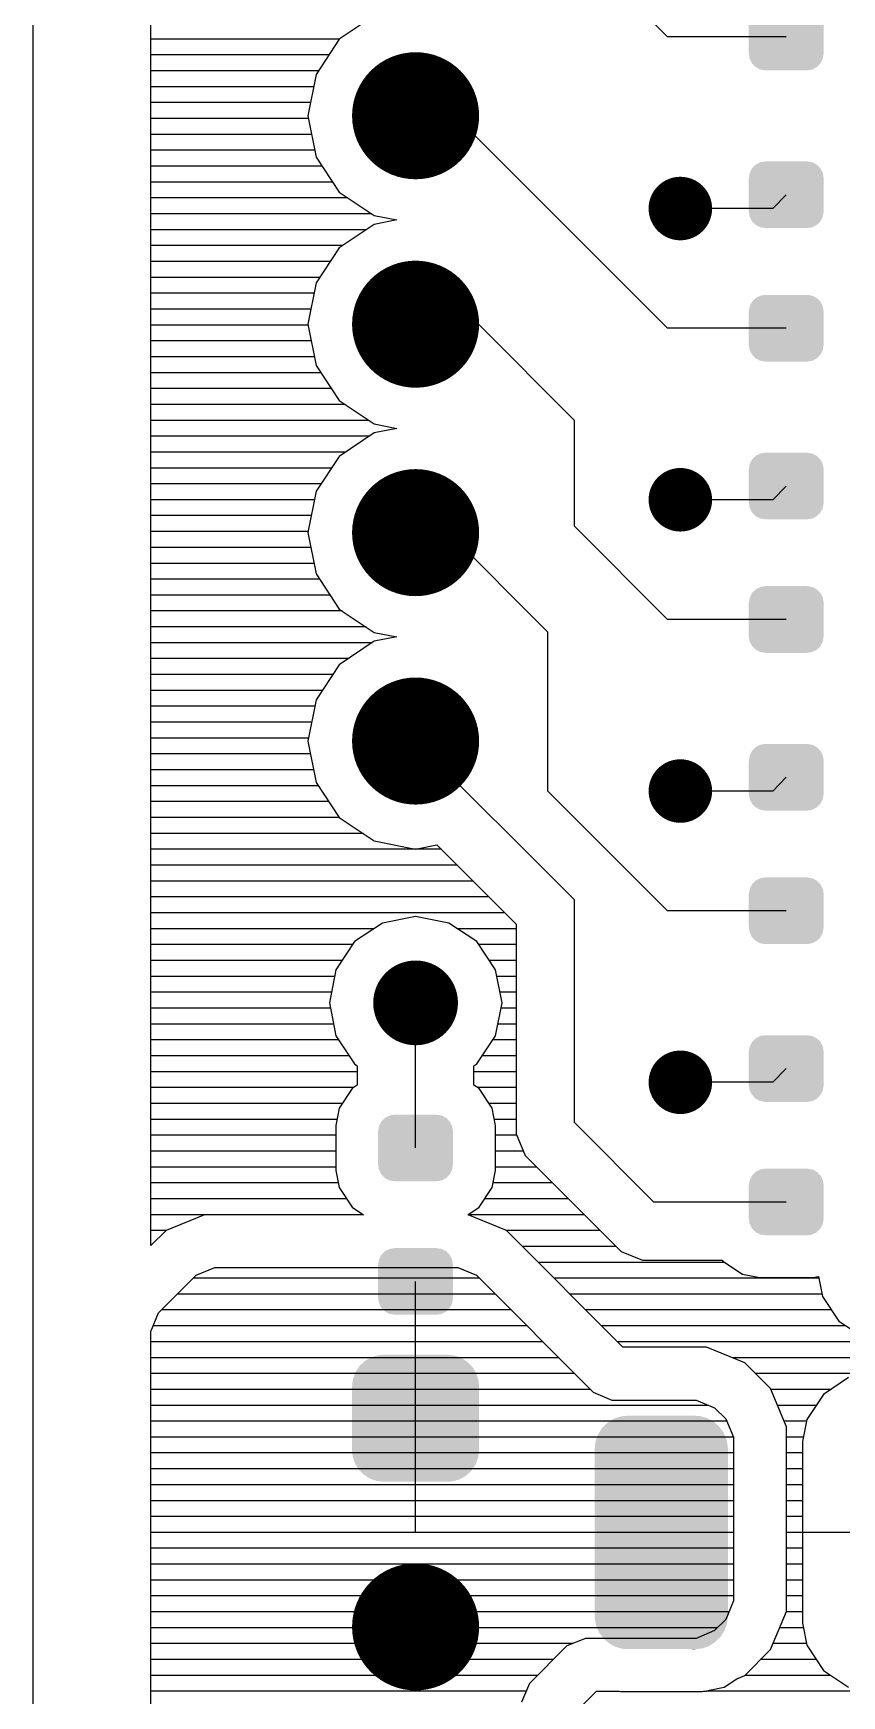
# Model space of a CAD drawing. Extents: x 295 to 953, y 10 to 290.
# Drawn here: x 522.48 to 543.81, y 148.93 to 192.79 of the extents above; entities that cross this region are included whole.
import ezdxf

# ---------------------------------------------------------------- set-up
doc = ezdxf.new("R2010")
doc.units = 0
doc.header["$LTSCALE"] = 5
doc.header["$MEASUREMENT"] = 0
doc.layers.get('0').update_dxf_attribs({"linetype": 'CONTINUOUS', "lineweight": 25})
doc.layers.add('DV-DPO-A6_BOT', color=7, linetype='CONTINUOUS')

msp = doc.modelspace()

# ---------------------------------------------------------------- linework, layer by layer
for points, const_width in [([(533.402, 190.612, -1), (531.726, 190.612, -1)], 1.676), ([(532.773, 190.612, -1), (532.354, 190.612, -1)], 0.419), ([(539.968, 188.164, -1), (539.13, 188.164, -1)], 0.838), ([(533.402, 185.113, -1), (531.726, 185.113, -1)], 1.676), ([(533.402, 179.614, -1), (531.726, 179.614, -1)], 1.676), ([(539.968, 180.481, -1), (539.13, 180.481, -1)], 0.838), ([(533.402, 174.116, -1), (531.726, 174.116, -1)], 1.676), ([(539.968, 172.797, -1), (539.13, 172.797, -1)], 0.838), ([(533.123, 167.209, -1), (532.005, 167.209, -1)], 1.118), ([(539.968, 165.114, -1), (539.13, 165.114, -1)], 0.838), ([(533.402, 150.747, -1), (531.726, 150.747, -1)], 1.676)]:
    msp.add_lwpolyline(points, format="xyb", close=True, dxfattribs=dict(const_width=const_width))
for points in [[(543.332, 192.249), (543.332, 193.132), (541.354, 192.249), (541.354, 193.132)], [(543.309, 192.125), (543.329, 192.249), (541.374, 192.125), (541.357, 192.249)], [(543.307, 192.111), (543.309, 192.125), (541.381, 192.111), (541.374, 192.125)], [(543.249, 191.999), (543.307, 192.111), (541.435, 191.999), (541.381, 192.111)], [(543.243, 191.987), (543.249, 191.999), (541.446, 191.987), (541.435, 191.999)], [(543.151, 191.899), (543.243, 191.987), (541.531, 191.899), (541.446, 191.987)], [(543.143, 191.89), (543.151, 191.899), (541.548, 191.89), (541.531, 191.899)], [(543.026, 191.833), (543.143, 191.89), (541.655, 191.833), (541.548, 191.89)], [(543.017, 191.829), (543.026, 191.833), (541.681, 191.829), (541.655, 191.833)], [(542.893, 191.81), (543.017, 191.829), (541.792, 191.81), (541.681, 191.829)], [(543.329, 188.969), (543.311, 189.093), (541.357, 188.969), (541.377, 189.093)], [(543.311, 189.093), (543.305, 189.107), (541.377, 189.093), (541.379, 189.107)], [(543.305, 189.107), (543.251, 189.219), (541.379, 189.107), (541.437, 189.219)], [(543.251, 189.219), (543.24, 189.23), (541.437, 189.219), (541.443, 189.23)], [(543.24, 189.23), (543.154, 189.319), (541.443, 189.23), (541.534, 189.319)], [(543.154, 189.319), (543.138, 189.328), (541.534, 189.319), (541.543, 189.328)], [(543.138, 189.328), (543.031, 189.384), (541.543, 189.328), (541.66, 189.384)], [(543.031, 189.384), (543.004, 189.389), (541.66, 189.384), (541.669, 189.389)], [(543.004, 189.389), (542.893, 189.407), (541.669, 189.389), (541.792, 189.407)], [(543.332, 188.086), (543.332, 188.969), (541.354, 188.086), (541.354, 188.969)], [(543.309, 187.962), (543.329, 188.086), (541.374, 187.962), (541.357, 188.086)], [(543.307, 187.948), (543.309, 187.962), (541.381, 187.948), (541.374, 187.962)], [(543.249, 187.836), (543.307, 187.948), (541.435, 187.836), (541.381, 187.948)], [(543.243, 187.824), (543.249, 187.836), (541.446, 187.824), (541.435, 187.836)], [(543.151, 187.735), (543.243, 187.824), (541.531, 187.735), (541.446, 187.824)], [(543.143, 187.727), (543.151, 187.735), (541.548, 187.727), (541.531, 187.735)], [(543.026, 187.67), (543.143, 187.727), (541.655, 187.67), (541.548, 187.727)], [(543.017, 187.666), (543.026, 187.67), (541.681, 187.666), (541.655, 187.67)], [(542.893, 187.647), (543.017, 187.666), (541.792, 187.647), (541.681, 187.666)], [(543.329, 185.448), (543.311, 185.572), (541.357, 185.448), (541.377, 185.572)], [(543.311, 185.572), (543.305, 185.586), (541.377, 185.572), (541.379, 185.586)], [(543.305, 185.586), (543.251, 185.698), (541.379, 185.586), (541.437, 185.698)], [(543.251, 185.698), (543.24, 185.71), (541.437, 185.698), (541.443, 185.71)], [(543.24, 185.71), (543.154, 185.799), (541.443, 185.71), (541.534, 185.799)], [(543.154, 185.799), (543.138, 185.807), (541.534, 185.799), (541.543, 185.807)], [(543.138, 185.807), (543.031, 185.864), (541.543, 185.807), (541.66, 185.864)], [(543.031, 185.864), (543.004, 185.868), (541.66, 185.864), (541.669, 185.868)], [(543.004, 185.868), (542.893, 185.887), (541.669, 185.868), (541.792, 185.887)], [(543.332, 184.565), (543.332, 185.448), (541.354, 184.565), (541.354, 185.448)], [(543.309, 184.442), (543.329, 184.565), (541.374, 184.442), (541.357, 184.565)], [(543.307, 184.428), (543.309, 184.442), (541.381, 184.428), (541.374, 184.442)], [(543.249, 184.316), (543.307, 184.428), (541.435, 184.316), (541.381, 184.428)], [(543.243, 184.304), (543.249, 184.316), (541.446, 184.304), (541.435, 184.316)], [(543.151, 184.215), (543.243, 184.304), (541.531, 184.215), (541.446, 184.304)], [(543.143, 184.206), (543.151, 184.215), (541.548, 184.206), (541.531, 184.215)], [(543.026, 184.15), (543.143, 184.206), (541.655, 184.15), (541.548, 184.206)], [(543.017, 184.145), (543.026, 184.15), (541.681, 184.145), (541.655, 184.15)], [(542.893, 184.127), (543.017, 184.145), (541.792, 184.127), (541.681, 184.145)], [(543.24, 181.547), (543.154, 181.636), (541.443, 181.547), (541.534, 181.636)], [(543.154, 181.636), (543.138, 181.644), (541.534, 181.636), (541.543, 181.644)], [(543.138, 181.644), (543.031, 181.701), (541.543, 181.644), (541.66, 181.701)], [(543.031, 181.701), (543.004, 181.705), (541.66, 181.701), (541.669, 181.705)], [(543.004, 181.705), (542.893, 181.724), (541.669, 181.705), (541.792, 181.724)], [(543.332, 180.402), (543.332, 181.285), (541.354, 180.402), (541.354, 181.285)], [(543.329, 181.285), (543.311, 181.409), (541.357, 181.285), (541.377, 181.409)], [(543.311, 181.409), (543.305, 181.423), (541.377, 181.409), (541.379, 181.423)], [(543.305, 181.423), (543.251, 181.535), (541.379, 181.423), (541.437, 181.535)], [(543.251, 181.535), (543.24, 181.547), (541.437, 181.535), (541.443, 181.547)], [(543.309, 180.279), (543.329, 180.402), (541.374, 180.279), (541.357, 180.402)], [(543.307, 180.265), (543.309, 180.279), (541.381, 180.265), (541.374, 180.279)], [(543.249, 180.153), (543.307, 180.265), (541.435, 180.153), (541.381, 180.265)], [(543.243, 180.141), (543.249, 180.153), (541.446, 180.141), (541.435, 180.153)], [(543.151, 180.052), (543.243, 180.141), (541.531, 180.052), (541.446, 180.141)], [(543.143, 180.043), (543.151, 180.052), (541.548, 180.043), (541.531, 180.052)], [(543.026, 179.987), (543.143, 180.043), (541.655, 179.987), (541.548, 180.043)], [(543.017, 179.982), (543.026, 179.987), (541.681, 179.982), (541.655, 179.987)], [(542.893, 179.964), (543.017, 179.982), (541.792, 179.964), (541.681, 179.982)], [(543.24, 178.027), (543.154, 178.115), (541.443, 178.027), (541.534, 178.115)], [(543.154, 178.115), (543.138, 178.124), (541.534, 178.115), (541.543, 178.124)], [(543.138, 178.124), (543.031, 178.18), (541.543, 178.124), (541.66, 178.18)], [(543.031, 178.18), (543.004, 178.185), (541.66, 178.18), (541.669, 178.185)], [(543.004, 178.185), (542.893, 178.203), (541.669, 178.185), (541.792, 178.203)], [(543.332, 176.882), (543.332, 177.765), (541.354, 176.882), (541.354, 177.765)], [(543.329, 177.765), (543.311, 177.889), (541.357, 177.765), (541.377, 177.889)], [(543.311, 177.889), (543.305, 177.903), (541.377, 177.889), (541.379, 177.903)], [(543.305, 177.903), (543.251, 178.015), (541.379, 177.903), (541.437, 178.015)], [(543.251, 178.015), (543.24, 178.027), (541.437, 178.015), (541.443, 178.027)], [(543.309, 176.758), (543.329, 176.882), (541.374, 176.758), (541.357, 176.882)], [(543.307, 176.744), (543.309, 176.758), (541.381, 176.744), (541.374, 176.758)], [(543.249, 176.632), (543.307, 176.744), (541.435, 176.632), (541.381, 176.744)], [(543.243, 176.62), (543.249, 176.632), (541.446, 176.62), (541.435, 176.632)], [(543.151, 176.532), (543.243, 176.62), (541.531, 176.532), (541.446, 176.62)], [(543.143, 176.523), (543.151, 176.532), (541.548, 176.523), (541.531, 176.532)], [(543.026, 176.466), (543.143, 176.523), (541.655, 176.466), (541.548, 176.523)], [(543.017, 176.462), (543.026, 176.466), (541.681, 176.462), (541.655, 176.466)], [(542.893, 176.443), (543.017, 176.462), (541.792, 176.443), (541.681, 176.462)], [(543.329, 173.602), (543.311, 173.726), (541.357, 173.602), (541.377, 173.726)], [(543.311, 173.726), (543.305, 173.74), (541.377, 173.726), (541.379, 173.74)], [(543.305, 173.74), (543.251, 173.852), (541.379, 173.74), (541.437, 173.852)], [(543.251, 173.852), (543.24, 173.863), (541.437, 173.852), (541.443, 173.863)], [(543.24, 173.863), (543.154, 173.952), (541.443, 173.863), (541.534, 173.952)], [(543.154, 173.952), (543.138, 173.961), (541.534, 173.952), (541.543, 173.961)], [(543.138, 173.961), (543.031, 174.017), (541.543, 173.961), (541.66, 174.017)], [(543.031, 174.017), (543.004, 174.022), (541.66, 174.017), (541.669, 174.022)], [(543.004, 174.022), (542.893, 174.04), (541.669, 174.022), (541.792, 174.04)], [(543.332, 172.719), (543.332, 173.602), (541.354, 172.719), (541.354, 173.602)], [(543.309, 172.595), (543.329, 172.719), (541.374, 172.595), (541.357, 172.719)], [(543.307, 172.581), (543.309, 172.595), (541.381, 172.581), (541.374, 172.595)], [(543.249, 172.469), (543.307, 172.581), (541.435, 172.469), (541.381, 172.581)], [(543.243, 172.457), (543.249, 172.469), (541.446, 172.457), (541.435, 172.469)], [(543.151, 172.368), (543.243, 172.457), (541.531, 172.368), (541.446, 172.457)], [(543.143, 172.36), (543.151, 172.368), (541.548, 172.36), (541.531, 172.368)], [(543.026, 172.303), (543.143, 172.36), (541.655, 172.303), (541.548, 172.36)], [(543.017, 172.299), (543.026, 172.303), (541.681, 172.299), (541.655, 172.303)], [(542.893, 172.28), (543.017, 172.299), (541.792, 172.28), (541.681, 172.299)], [(543.329, 170.081), (543.311, 170.205), (541.357, 170.081), (541.377, 170.205)], [(543.311, 170.205), (543.305, 170.219), (541.377, 170.205), (541.379, 170.219)], [(543.305, 170.219), (543.251, 170.331), (541.379, 170.219), (541.437, 170.331)], [(543.251, 170.331), (543.24, 170.343), (541.437, 170.331), (541.443, 170.343)], [(543.24, 170.343), (543.154, 170.432), (541.443, 170.343), (541.534, 170.432)], [(543.154, 170.432), (543.138, 170.44), (541.534, 170.432), (541.543, 170.44)], [(543.138, 170.44), (543.031, 170.497), (541.543, 170.44), (541.66, 170.497)], [(543.031, 170.497), (543.004, 170.501), (541.66, 170.497), (541.669, 170.501)], [(543.004, 170.501), (542.893, 170.52), (541.669, 170.501), (541.792, 170.52)], [(543.332, 169.198), (543.332, 170.081), (541.354, 169.198), (541.354, 170.081)], [(543.309, 169.075), (543.329, 169.198), (541.374, 169.075), (541.357, 169.198)], [(543.307, 169.061), (543.309, 169.075), (541.381, 169.061), (541.374, 169.075)], [(543.249, 168.949), (543.307, 169.061), (541.435, 168.949), (541.381, 169.061)], [(543.243, 168.937), (543.249, 168.949), (541.446, 168.937), (541.435, 168.949)], [(543.151, 168.848), (543.243, 168.937), (541.531, 168.848), (541.446, 168.937)], [(543.143, 168.839), (543.151, 168.848), (541.548, 168.839), (541.531, 168.848)], [(543.026, 168.783), (543.143, 168.839), (541.655, 168.783), (541.548, 168.839)], [(543.017, 168.778), (543.026, 168.783), (541.681, 168.778), (541.655, 168.783)], [(542.893, 168.76), (543.017, 168.778), (541.792, 168.76), (541.681, 168.778)], [(543.24, 166.18), (543.154, 166.269), (541.443, 166.18), (541.534, 166.269)], [(543.154, 166.269), (543.138, 166.277), (541.534, 166.269), (541.543, 166.277)], [(543.138, 166.277), (543.031, 166.334), (541.543, 166.277), (541.66, 166.334)], [(543.031, 166.334), (543.004, 166.338), (541.66, 166.334), (541.669, 166.338)], [(543.004, 166.338), (542.893, 166.357), (541.669, 166.338), (541.792, 166.357)], [(543.332, 165.035), (543.332, 165.918), (541.354, 165.035), (541.354, 165.918)], [(543.329, 165.918), (543.311, 166.042), (541.357, 165.918), (541.377, 166.042)], [(543.311, 166.042), (543.305, 166.056), (541.377, 166.042), (541.379, 166.056)], [(543.305, 166.056), (543.251, 166.168), (541.379, 166.056), (541.437, 166.168)], [(543.251, 166.168), (543.24, 166.18), (541.437, 166.168), (541.443, 166.18)], [(543.309, 164.912), (543.329, 165.035), (541.374, 164.912), (541.357, 165.035)], [(543.307, 164.898), (543.309, 164.912), (541.381, 164.898), (541.374, 164.912)], [(543.249, 164.786), (543.307, 164.898), (541.435, 164.786), (541.381, 164.898)], [(543.243, 164.774), (543.249, 164.786), (541.446, 164.774), (541.435, 164.786)], [(543.151, 164.685), (543.243, 164.774), (541.531, 164.685), (541.446, 164.774)], [(543.143, 164.676), (543.151, 164.685), (541.548, 164.676), (541.531, 164.685)], [(543.026, 164.62), (543.143, 164.676), (541.655, 164.62), (541.548, 164.676)], [(543.017, 164.615), (543.026, 164.62), (541.681, 164.615), (541.655, 164.62)], [(542.893, 164.597), (543.017, 164.615), (541.792, 164.597), (541.681, 164.615)], [(533.526, 163.961), (533.472, 164.073), (531.6, 163.961), (531.658, 164.073)], [(533.472, 164.073), (533.461, 164.084), (531.658, 164.073), (531.664, 164.084)], [(533.461, 164.084), (533.375, 164.173), (531.664, 164.084), (531.755, 164.173)], [(533.375, 164.173), (533.359, 164.182), (531.755, 164.173), (531.764, 164.182)], [(533.359, 164.182), (533.252, 164.238), (531.764, 164.182), (531.881, 164.238)], [(533.252, 164.238), (533.225, 164.243), (531.881, 164.238), (531.89, 164.243)], [(533.225, 164.243), (533.114, 164.261), (531.89, 164.243), (532.013, 164.261)], [(533.553, 162.94), (533.553, 163.823), (531.575, 162.94), (531.575, 163.823)], [(533.55, 163.823), (533.532, 163.947), (531.578, 163.823), (531.598, 163.947)], [(533.532, 163.947), (533.526, 163.961), (531.598, 163.947), (531.6, 163.961)], [(533.53, 162.816), (533.55, 162.94), (531.595, 162.816), (531.578, 162.94)], [(533.528, 162.802), (533.53, 162.816), (531.602, 162.802), (531.595, 162.816)], [(533.47, 162.69), (533.528, 162.802), (531.656, 162.69), (531.602, 162.802)], [(543.24, 162.66), (543.154, 162.748), (541.443, 162.66), (541.534, 162.748)], [(543.154, 162.748), (543.138, 162.757), (541.534, 162.748), (541.543, 162.757)], [(543.138, 162.757), (543.031, 162.813), (541.543, 162.757), (541.66, 162.813)], [(543.031, 162.813), (543.004, 162.818), (541.66, 162.813), (541.669, 162.818)], [(543.004, 162.818), (542.893, 162.836), (541.669, 162.818), (541.792, 162.836)], [(533.464, 162.678), (533.47, 162.69), (531.667, 162.678), (531.656, 162.69)], [(533.372, 162.589), (533.464, 162.678), (531.752, 162.589), (531.667, 162.678)], [(533.364, 162.581), (533.372, 162.589), (531.769, 162.581), (531.752, 162.589)], [(533.247, 162.524), (533.364, 162.581), (531.876, 162.524), (531.769, 162.581)], [(533.238, 162.52), (533.247, 162.524), (531.902, 162.52), (531.876, 162.524)], [(533.114, 162.501), (533.238, 162.52), (532.013, 162.501), (531.902, 162.52)], [(543.332, 161.515), (543.332, 162.398), (541.354, 161.515), (541.354, 162.398)], [(543.329, 162.398), (543.311, 162.522), (541.357, 162.398), (541.377, 162.522)], [(543.311, 162.522), (543.305, 162.536), (541.377, 162.522), (541.379, 162.536)], [(543.305, 162.536), (543.251, 162.648), (541.379, 162.536), (541.437, 162.648)], [(543.251, 162.648), (543.24, 162.66), (541.437, 162.648), (541.443, 162.66)], [(543.309, 161.391), (543.329, 161.515), (541.374, 161.391), (541.357, 161.515)], [(543.307, 161.377), (543.309, 161.391), (541.381, 161.377), (541.374, 161.391)], [(543.249, 161.265), (543.307, 161.377), (541.435, 161.265), (541.381, 161.377)], [(543.243, 161.253), (543.249, 161.265), (541.446, 161.253), (541.435, 161.265)], [(543.151, 161.165), (543.243, 161.253), (541.531, 161.165), (541.446, 161.253)], [(543.143, 161.156), (543.151, 161.165), (541.548, 161.156), (541.531, 161.165)], [(543.026, 161.099), (543.143, 161.156), (541.655, 161.099), (541.548, 161.156)], [(543.017, 161.095), (543.026, 161.099), (541.681, 161.095), (541.655, 161.099)], [(542.893, 161.076), (543.017, 161.095), (541.792, 161.076), (541.681, 161.095)], [(533.526, 160.44), (533.472, 160.552), (531.6, 160.44), (531.658, 160.552)], [(533.472, 160.552), (533.461, 160.564), (531.658, 160.552), (531.664, 160.564)], [(533.461, 160.564), (533.375, 160.653), (531.664, 160.564), (531.755, 160.653)], [(533.375, 160.653), (533.359, 160.661), (531.755, 160.653), (531.764, 160.661)], [(533.359, 160.661), (533.252, 160.718), (531.764, 160.661), (531.881, 160.718)], [(533.252, 160.718), (533.225, 160.722), (531.881, 160.718), (531.89, 160.722)], [(533.225, 160.722), (533.114, 160.741), (531.89, 160.722), (532.013, 160.741)], [(533.553, 159.419), (533.553, 160.302), (531.575, 159.419), (531.575, 160.302)], [(533.55, 160.302), (533.532, 160.426), (531.578, 160.302), (531.598, 160.426)], [(533.532, 160.426), (533.526, 160.44), (531.598, 160.426), (531.6, 160.44)], [(533.53, 159.296), (533.55, 159.419), (531.595, 159.296), (531.578, 159.419)], [(533.528, 159.282), (533.53, 159.296), (531.602, 159.282), (531.595, 159.296)], [(533.47, 159.17), (533.528, 159.282), (531.656, 159.17), (531.602, 159.282)], [(533.464, 159.158), (533.47, 159.17), (531.667, 159.158), (531.656, 159.17)], [(533.372, 159.069), (533.464, 159.158), (531.752, 159.069), (531.667, 159.158)], [(533.364, 159.06), (533.372, 159.069), (531.769, 159.06), (531.752, 159.069)], [(533.247, 159.004), (533.364, 159.06), (531.876, 159.004), (531.769, 159.06)], [(533.238, 158.999), (533.247, 159.004), (531.902, 158.999), (531.876, 159.004)], [(533.114, 158.981), (533.238, 158.999), (532.013, 158.981), (531.902, 158.999)], [(533.73, 157.856), (533.594, 157.905), (531.387, 157.856), (531.546, 157.905)], [(533.594, 157.905), (533.525, 157.913), (531.546, 157.905), (531.572, 157.913)], [(533.525, 157.913), (533.402, 157.927), (531.572, 157.913), (531.726, 157.927)], [(534.169, 157.428), (534.148, 157.463), (530.963, 157.428), (530.975, 157.463)], [(534.148, 157.463), (534.071, 157.594), (530.975, 157.463), (531.061, 157.594)], [(534.071, 157.594), (534.042, 157.625), (531.061, 157.594), (531.081, 157.625)], [(534.042, 157.625), (533.938, 157.734), (531.081, 157.625), (531.195, 157.734)], [(533.938, 157.734), (533.9, 157.758), (531.195, 157.734), (531.221, 157.758)], [(533.9, 157.758), (533.776, 157.84), (531.221, 157.758), (531.359, 157.84)], [(533.776, 157.84), (533.73, 157.856), (531.359, 157.84), (531.387, 157.856)], [(534.24, 157.089), (534.226, 157.243), (530.887, 157.089), (530.905, 157.243)], [(534.24, 155.413), (534.24, 157.089), (530.887, 155.413), (530.887, 157.089)], [(534.226, 157.243), (534.214, 157.281), (530.905, 157.243), (530.91, 157.281)], [(534.214, 157.281), (534.169, 157.428), (530.91, 157.281), (530.963, 157.428)], [(540.462, 156.131), (540.418, 156.169), (537.623, 156.131), (537.683, 156.169)], [(540.418, 156.169), (540.29, 156.236), (537.683, 156.169), (537.791, 156.236)], [(540.29, 156.236), (540.243, 156.261), (537.791, 156.236), (537.865, 156.261)], [(540.243, 156.261), (540.095, 156.3), (537.865, 156.261), (537.979, 156.3)], [(540.095, 156.3), (540.051, 156.312), (537.979, 156.3), (538.088, 156.312)], [(540.051, 156.312), (539.853, 156.318), (538.088, 156.312), (538.15, 156.318)], [(538.237, 156.318), (538.176, 156.321), (538.15, 156.318), (538.176, 156.321)], [(540.776, 155.638), (540.765, 155.699), (537.311, 155.638), (537.332, 155.699)], [(540.765, 155.699), (540.71, 155.824), (537.332, 155.699), (537.377, 155.824)], [(540.71, 155.824), (540.686, 155.88), (537.377, 155.824), (537.412, 155.88)], [(540.686, 155.88), (540.604, 155.992), (537.412, 155.88), (537.482, 155.992)], [(540.604, 155.992), (540.568, 156.04), (537.482, 155.992), (537.531, 156.04)], [(540.568, 156.04), (540.462, 156.131), (537.531, 156.04), (537.623, 156.131)], [(534.222, 155.259), (534.24, 155.413), (530.902, 155.259), (530.887, 155.413)], [(534.218, 155.221), (534.222, 155.259), (530.914, 155.221), (530.902, 155.259)], [(540.806, 151.04), (540.806, 155.438), (537.286, 151.04), (537.286, 155.438)], [(540.803, 155.441), (540.801, 155.504), (537.289, 155.441), (537.296, 155.504)], [(540.803, 155.438), (540.803, 155.441), (537.289, 155.438), (537.289, 155.441)], [(540.801, 155.504), (540.776, 155.638), (537.296, 155.504), (537.311, 155.638)], [(534.165, 155.075), (534.218, 155.221), (530.959, 155.075), (530.914, 155.221)], [(534.152, 155.039), (534.165, 155.075), (530.98, 155.039), (530.959, 155.075)], [(534.067, 154.908), (534.152, 155.039), (531.057, 154.908), (530.98, 155.039)], [(534.047, 154.877), (534.067, 154.908), (531.086, 154.877), (531.057, 154.908)], [(533.932, 154.768), (534.047, 154.877), (531.19, 154.768), (531.086, 154.877)], [(533.907, 154.744), (533.932, 154.768), (531.227, 154.744), (531.19, 154.768)], [(533.769, 154.663), (533.907, 154.744), (531.352, 154.663), (531.227, 154.744)], [(533.74, 154.646), (533.769, 154.663), (531.398, 154.646), (531.352, 154.663)], [(533.582, 154.597), (533.74, 154.646), (531.534, 154.597), (531.398, 154.646)], [(533.556, 154.589), (533.582, 154.597), (531.603, 154.589), (531.534, 154.597)], [(533.402, 154.575), (533.556, 154.589), (531.726, 154.575), (531.603, 154.589)], [(540.803, 151.037), (540.803, 151.04), (537.289, 151.037), (537.289, 151.04)], [(540.796, 150.974), (540.803, 151.037), (537.291, 150.974), (537.289, 151.037)], [(540.781, 150.841), (540.796, 150.974), (537.316, 150.841), (537.291, 150.974)], [(540.76, 150.779), (540.781, 150.841), (537.327, 150.779), (537.316, 150.841)], [(540.715, 150.654), (540.76, 150.779), (537.382, 150.654), (537.327, 150.779)], [(540.68, 150.598), (540.715, 150.654), (537.406, 150.598), (537.382, 150.654)], [(540.61, 150.486), (540.68, 150.598), (537.488, 150.486), (537.406, 150.598)], [(540.561, 150.439), (540.61, 150.486), (537.524, 150.439), (537.488, 150.486)], [(540.469, 150.347), (540.561, 150.439), (537.63, 150.347), (537.524, 150.439)], [(540.409, 150.309), (540.469, 150.347), (537.674, 150.309), (537.63, 150.347)], [(540.301, 150.242), (540.409, 150.309), (537.802, 150.242), (537.674, 150.309)], [(540.228, 150.217), (540.301, 150.242), (537.849, 150.217), (537.802, 150.242)], [(540.113, 150.178), (540.228, 150.217), (537.997, 150.178), (537.849, 150.217)], [(540.005, 150.167), (540.113, 150.178), (538.041, 150.167), (537.997, 150.178)], [(539.943, 150.16), (540.005, 150.167), (538.239, 150.16), (538.041, 150.167)], [(539.917, 150.157), (539.943, 150.16), (539.917, 150.157), (539.853, 150.16)]]:
    msp.add_solid(points)
at = {"layer": 'DV-DPO-A6_BOT'}
for p, q in [((522.478, 75.599), (522.478, 271.397)), ((525.579, 160.805), (525.579, 214.009)), ((535.794, 196.116), (539.214, 192.69)), ((531.474, 193.244), (530.552, 192.629)), ((530.563, 192.635), (525.579, 192.635)), ((530.552, 192.629), (529.938, 191.701)), ((542.343, 192.69), (539.214, 192.69)), ((530.278, 192.215), (525.579, 192.215)), ((529.999, 191.796), (525.579, 191.796)), ((529.938, 191.701), (529.72, 190.612)), ((529.87, 191.377), (525.579, 191.377)), ((529.787, 190.958), (525.579, 190.958)), ((529.731, 190.539), (525.579, 190.539)), ((529.72, 190.612), (529.938, 189.522)), ((533.609, 190.612), (532.564, 190.612)), ((539.214, 185.007), (533.609, 190.612)), ((529.815, 190.12), (525.579, 190.12)), ((529.898, 189.701), (525.579, 189.701)), ((529.938, 189.522), (530.552, 188.6)), ((530.094, 189.282), (525.579, 189.282)), ((530.373, 188.863), (525.579, 188.863)), ((530.552, 188.6), (531.474, 187.98)), ((530.781, 188.444), (525.579, 188.444)), ((540.247, 188.164), (539.549, 188.164)), ((541.985, 188.164), (540.247, 188.164)), ((542.343, 188.527), (541.985, 188.164)), ((531.413, 188.024), (525.579, 188.024)), ((531.474, 187.745), (530.552, 187.13)), ((531.474, 187.98), (532.072, 187.862)), ((532.072, 187.862), (531.474, 187.745)), ((531.267, 187.605), (525.579, 187.605)), ((530.642, 187.186), (525.579, 187.186)), ((530.552, 187.13), (529.938, 186.203)), ((530.312, 186.767), (525.579, 186.767)), ((530.033, 186.348), (525.579, 186.348)), ((529.938, 186.203), (529.72, 185.113)), ((529.882, 185.929), (525.579, 185.929)), ((529.798, 185.51), (525.579, 185.51)), ((529.72, 185.091), (525.579, 185.091)), ((529.72, 185.113), (529.938, 184.023)), ((534.224, 185.113), (532.564, 185.113)), ((536.755, 182.576), (534.224, 185.113)), ((529.803, 184.672), (525.579, 184.672)), ((542.343, 185.007), (539.214, 185.007)), ((529.887, 184.253), (525.579, 184.253)), ((530.06, 183.833), (525.579, 183.833)), ((529.938, 184.023), (530.552, 183.101)), ((530.34, 183.414), (525.579, 183.414)), ((530.703, 182.995), (525.579, 182.995)), ((530.552, 183.101), (531.474, 182.481)), ((531.335, 182.576), (525.579, 182.576)), ((531.474, 182.481), (532.072, 182.364)), ((536.755, 179.782), (536.755, 182.576)), ((531.346, 182.157), (525.579, 182.157)), ((531.474, 182.246), (530.552, 181.626)), ((532.072, 182.364), (531.474, 182.246)), ((530.72, 181.738), (525.579, 181.738)), ((530.552, 181.626), (529.938, 180.704)), ((530.345, 181.319), (525.579, 181.319)), ((530.066, 180.9), (525.579, 180.9)), ((529.938, 180.704), (529.72, 179.614)), ((542.343, 180.844), (541.985, 180.481)), ((529.893, 180.481), (525.579, 180.481)), ((540.247, 180.481), (539.549, 180.481)), ((541.985, 180.481), (540.247, 180.481)), ((529.809, 180.062), (525.579, 180.062)), ((529.725, 179.642), (525.579, 179.642)), ((529.72, 179.614), (529.938, 178.525)), ((533.436, 179.614), (532.564, 179.614)), ((536.056, 176.988), (533.436, 179.614)), ((539.214, 177.323), (536.755, 179.782)), ((529.798, 179.223), (525.579, 179.223)), ((529.876, 178.804), (525.579, 178.804)), ((529.938, 178.525), (530.552, 177.597)), ((530.027, 178.385), (525.579, 178.385)), ((530.306, 177.966), (525.579, 177.966)), ((530.63, 177.547), (525.579, 177.547)), ((530.552, 177.597), (531.474, 176.983)), ((542.343, 177.323), (539.214, 177.323)), ((531.256, 177.128), (525.579, 177.128)), ((531.474, 176.748), (530.552, 176.128)), ((531.474, 176.983), (532.072, 176.865)), ((532.072, 176.865), (531.474, 176.748)), ((536.056, 172.797), (536.056, 176.988)), ((531.424, 176.709), (525.579, 176.709)), ((530.798, 176.29), (525.579, 176.29)), ((530.379, 175.871), (525.579, 175.871)), ((530.552, 176.128), (529.938, 175.206)), ((530.1, 175.451), (525.579, 175.451)), ((529.898, 175.032), (525.579, 175.032)), ((529.938, 175.206), (529.72, 174.116)), ((529.82, 174.613), (525.579, 174.613)), ((529.736, 174.194), (525.579, 174.194)), ((529.72, 174.116), (529.938, 173.021)), ((536.755, 169.925), (532.564, 174.116)), ((529.787, 173.775), (525.579, 173.775)), ((529.87, 173.356), (525.579, 173.356)), ((529.993, 172.937), (525.579, 172.937)), ((529.938, 173.021), (530.552, 172.099)), ((542.343, 173.16), (541.985, 172.797)), ((530.273, 172.518), (525.579, 172.518)), ((539.214, 169.64), (536.056, 172.797)), ((540.247, 172.797), (539.549, 172.797)), ((541.985, 172.797), (540.247, 172.797)), ((530.552, 172.099), (525.579, 172.099)), ((530.552, 172.099), (531.474, 171.484)), ((531.178, 171.68), (525.579, 171.68)), ((531.474, 171.484), (532.564, 171.266)), ((533.246, 171.26), (525.579, 171.26)), ((532.564, 171.266), (533.128, 171.378)), ((533.128, 171.378), (535.218, 169.288)), ((533.665, 170.841), (525.579, 170.841)), ((534.084, 170.422), (525.579, 170.422)), ((534.503, 170.003), (525.579, 170.003)), ((536.755, 164.052), (536.755, 169.925)), ((534.922, 169.584), (525.579, 169.584)), ((531.692, 169.316), (530.955, 168.824)), ((532.564, 169.489), (531.692, 169.316)), ((533.441, 169.316), (532.564, 169.489)), ((534.179, 168.824), (533.441, 169.316)), ((542.343, 169.64), (539.214, 169.64)), ((531.469, 169.165), (525.579, 169.165)), ((535.218, 169.165), (533.665, 169.165)), ((535.218, 169.288), (535.218, 164.359)), ((530.904, 168.746), (525.579, 168.746)), ((530.955, 168.824), (530.463, 168.081)), ((534.671, 168.081), (534.179, 168.824)), ((535.218, 168.746), (534.229, 168.746)), ((530.625, 168.327), (525.579, 168.327)), ((530.463, 168.081), (530.29, 167.209)), ((535.218, 168.327), (534.509, 168.327)), ((534.844, 167.209), (534.671, 168.081)), ((530.429, 167.908), (525.579, 167.908)), ((535.218, 167.908), (534.704, 167.908)), ((530.345, 167.489), (525.579, 167.489)), ((530.29, 167.209), (530.463, 166.337)), ((532.564, 163.381), (532.564, 167.209)), ((534.671, 166.337), (534.844, 167.209)), ((535.218, 167.489), (534.788, 167.489)), ((530.318, 167.069), (525.579, 167.069)), ((535.218, 167.069), (534.816, 167.069)), ((530.401, 166.65), (525.579, 166.65)), ((530.53, 166.231), (525.579, 166.231)), ((530.463, 166.337), (530.955, 165.6)), ((534.179, 165.6), (534.671, 166.337)), ((535.218, 166.231), (534.604, 166.231)), ((535.218, 166.65), (534.732, 166.65)), ((530.809, 165.812), (525.579, 165.812)), ((535.218, 165.812), (534.324, 165.812)), ((531.027, 165.393), (525.579, 165.393)), ((530.955, 165.6), (531.027, 165.549)), ((531.027, 165.549), (531.027, 165.035)), ((534.101, 165.549), (534.179, 165.6)), ((534.101, 165.035), (534.101, 165.549)), ((535.218, 165.393), (534.101, 165.393)), ((542.343, 165.477), (541.985, 165.114)), ((530.938, 164.974), (525.579, 164.974)), ((530.893, 164.946), (530.552, 164.432)), ((531.027, 165.035), (530.893, 164.946)), ((534.24, 164.946), (534.101, 165.035)), ((535.218, 164.974), (534.196, 164.974)), ((534.581, 164.432), (534.24, 164.946)), ((540.247, 165.114), (539.549, 165.114)), ((541.985, 165.114), (540.247, 165.114)), ((530.636, 164.555), (525.579, 164.555)), ((535.218, 164.555), (534.497, 164.555)), ((530.491, 164.136), (525.579, 164.136)), ((530.552, 164.432), (530.457, 163.974)), ((534.676, 163.974), (534.581, 164.432)), ((535.218, 164.136), (534.643, 164.136)), ((535.218, 164.359), (535.218, 163.75)), ((538.85, 161.956), (536.755, 164.052)), ((530.457, 163.717), (525.579, 163.717)), ((530.457, 163.974), (530.457, 162.789)), ((534.676, 162.789), (534.676, 163.974)), ((535.235, 163.717), (534.676, 163.717)), ((535.218, 163.75), (535.453, 163.186)), ((530.457, 163.298), (525.579, 163.298)), ((535.408, 163.298), (534.676, 163.298)), ((535.453, 163.186), (537.984, 160.654)), ((530.457, 162.878), (525.579, 162.878)), ((530.457, 162.789), (530.552, 162.336)), ((534.581, 162.336), (534.676, 162.789)), ((535.76, 162.878), (534.676, 162.878)), ((530.524, 162.459), (525.579, 162.459)), ((530.552, 162.336), (530.893, 161.822)), ((534.24, 161.822), (534.581, 162.336)), ((536.179, 162.459), (534.609, 162.459)), ((530.748, 162.04), (525.579, 162.04)), ((536.598, 162.04), (534.386, 162.04)), ((542.343, 161.956), (538.85, 161.956)), ((526.993, 161.621), (525.579, 161.621)), ((526.993, 161.621), (525.981, 161.208)), ((531.189, 161.621), (526.993, 161.621)), ((530.893, 161.822), (531.189, 161.621)), ((533.944, 161.621), (534.24, 161.822)), ((537.018, 161.621), (533.944, 161.621)), ((533.95, 161.621), (533.944, 161.621)), ((534.961, 161.208), (533.95, 161.621)), ((525.981, 161.208), (525.579, 160.805)), ((525.981, 161.202), (525.579, 161.202)), ((538.035, 158.129), (534.961, 161.208)), ((537.437, 161.202), (534.961, 161.202)), ((537.856, 160.783), (535.38, 160.783)), ((537.984, 160.654), (538.549, 160.42)), ((526.775, 160.023), (527.266, 160.224)), ((527.266, 160.224), (533.676, 160.224)), ((533.676, 160.224), (534.168, 160.023)), ((540.717, 160.364), (535.799, 160.364)), ((538.549, 160.42), (540.655, 160.42)), ((540.655, 160.42), (540.672, 160.397)), ((540.672, 160.397), (541.186, 160.051)), ((525.786, 159.034), (526.775, 160.023)), ((534.246, 159.945), (526.696, 159.945)), ((532.564, 153.239), (532.564, 159.861)), ((534.168, 160.023), (537.252, 156.938)), ((543.203, 159.945), (536.218, 159.945)), ((541.186, 160.051), (541.644, 159.961)), ((541.644, 159.961), (543.047, 159.961)), ((543.047, 159.961), (543.192, 159.989)), ((543.192, 159.989), (543.298, 159.464)), ((534.665, 159.526), (526.277, 159.526)), ((543.287, 159.526), (536.638, 159.526)), ((543.298, 159.464), (543.729, 158.816)), ((525.579, 158.542), (525.786, 159.034)), ((535.084, 159.107), (525.858, 159.107)), ((543.533, 159.107), (537.057, 159.107)), ((543.729, 158.816), (544.377, 158.386)), ((525.579, 153.938), (525.579, 158.542)), ((535.503, 158.687), (525.646, 158.687)), ((543.919, 158.687), (537.476, 158.687)), ((535.922, 158.268), (525.579, 158.268)), ((544.947, 158.268), (537.895, 158.268)), ((540.236, 158.129), (538.035, 158.129)), ((541.248, 157.715), (540.236, 158.129)), ((536.341, 157.849), (525.579, 157.849)), ((554.916, 157.849), (540.912, 157.849)), ((541.929, 157.033), (541.248, 157.715)), ((536.76, 157.43), (525.579, 157.43)), ((537.18, 157.011), (525.579, 157.011)), ((544.533, 157.43), (541.527, 157.43)), ((542.348, 156.022), (541.929, 157.033)), ((543.522, 157.011), (541.935, 157.011)), ((543.986, 157.324), (543.326, 156.882)), ((540.298, 156.592), (525.579, 156.592)), ((537.252, 156.938), (537.744, 156.732)), ((537.744, 156.732), (539.962, 156.732)), ((539.962, 156.732), (540.454, 156.53)), ((543.131, 156.592), (542.108, 156.592)), ((543.326, 156.882), (542.885, 156.218)), ((540.773, 156.173), (525.579, 156.173)), ((540.454, 156.53), (540.745, 156.24)), ((540.745, 156.24), (540.951, 155.748)), ((542.874, 156.173), (542.281, 156.173)), ((542.885, 156.218), (542.768, 155.636)), ((540.946, 155.754), (525.579, 155.754)), ((540.951, 155.748), (540.951, 151.434)), ((542.348, 151.155), (542.348, 156.022)), ((542.79, 155.754), (542.348, 155.754)), ((540.951, 155.335), (525.579, 155.335)), ((542.768, 155.335), (542.348, 155.335)), ((542.768, 155.636), (542.768, 150.842)), ((540.951, 154.916), (525.579, 154.916)), ((542.768, 154.916), (542.348, 154.916)), ((540.951, 154.496), (525.579, 154.496)), ((542.768, 154.496), (542.348, 154.496)), ((540.951, 154.077), (525.579, 154.077)), ((542.768, 154.077), (542.348, 154.077)), ((525.579, 133.972), (525.579, 153.938)), ((540.951, 153.658), (525.579, 153.658)), ((542.768, 153.658), (542.348, 153.658)), ((540.951, 153.239), (525.579, 153.239)), ((539.046, 153.239), (532.564, 153.239)), ((542.768, 153.239), (542.348, 153.239)), ((545.226, 153.239), (542.768, 153.239)), ((540.951, 152.82), (525.579, 152.82)), ((542.768, 152.82), (542.348, 152.82)), ((540.951, 152.401), (525.579, 152.401)), ((542.768, 152.401), (542.348, 152.401)), ((540.951, 151.982), (525.579, 151.982)), ((542.768, 151.982), (542.348, 151.982)), ((540.951, 151.563), (525.579, 151.563)), ((540.951, 151.434), (540.745, 150.942)), ((542.768, 151.563), (542.348, 151.563)), ((540.829, 151.144), (525.579, 151.144)), ((540.745, 150.942), (540.454, 150.652)), ((541.929, 150.149), (542.348, 151.155)), ((542.768, 151.144), (542.343, 151.144)), ((540.532, 150.725), (525.579, 150.725)), ((537.045, 150.445), (536.554, 150.244)), ((539.962, 150.445), (537.045, 150.445)), ((540.454, 150.652), (539.962, 150.445)), ((542.79, 150.725), (542.17, 150.725)), ((542.768, 150.842), (542.885, 150.261)), ((536.71, 150.305), (525.579, 150.305)), ((536.554, 150.244), (535.565, 149.255)), ((541.248, 149.467), (541.929, 150.149)), ((542.874, 150.305), (541.996, 150.305)), ((542.885, 150.261), (543.326, 149.601)), ((536.196, 149.886), (525.579, 149.886)), ((543.131, 149.886), (541.667, 149.886)), ((543.326, 149.601), (543.986, 149.16)), ((535.777, 149.467), (525.579, 149.467)), ((535.565, 149.255), (535.358, 148.763)), ((540.314, 149.082), (540.706, 149.16)), ((540.706, 149.16), (541.035, 149.378)), ((541.035, 149.378), (541.248, 149.467)), ((543.522, 149.467), (541.248, 149.467)), ((535.481, 149.048), (525.579, 149.048)), ((536.755, 148.473), (537.336, 149.048)), ((537.336, 149.048), (537.934, 149.048)), ((537.934, 149.048), (537.967, 149.043)), ((537.967, 149.043), (540.124, 149.043)), ((540.124, 149.043), (540.158, 149.048)), ((540.158, 149.048), (540.236, 149.048)), ((540.236, 149.048), (540.314, 149.082)), ((544.533, 149.048), (540.236, 149.048))]:
    msp.add_line(p, q, dxfattribs=at)

doc.saveas('drawing.dxf')
